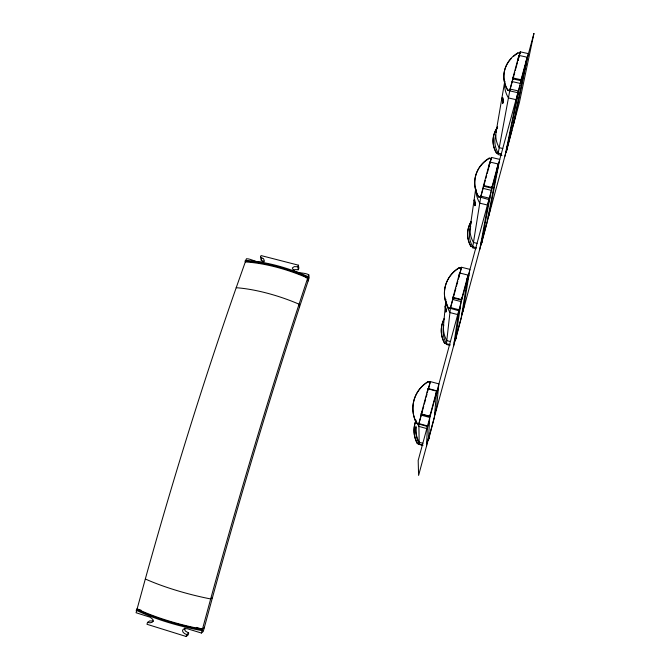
<?xml version="1.0" encoding="UTF-8"?>
<svg xmlns="http://www.w3.org/2000/svg" width="670" height="670" viewBox="0 0 670 670"><rect width="100%" height="100%" fill="white"/><g stroke="black" fill="none" stroke-linecap="round" stroke-linejoin="round"><path stroke-width="1" d="M424.855 384.019A32.059 31.507 18.4 0 1 428.155 381.758L430.274 382.143L428.373 389.119M436.547 392.226L435.76 394.881L436.673 390.811L428.08 388.508L427.226 392.302M426.522 446.463L427.41 425.911L418.859 423.574L421.765 412.753M430.274 382.143L430.307 381.59L438.817 383.868L436.296 410.3M428.507 438.75L429.671 418.055M428.08 388.508L421.162 414.202L429.755 416.547L436.673 390.811M434.394 416.975L436.488 392.93M445.902 299.457L443.632 324.221A27.587 26.683 7.8 0 0 446.79 340.595L450.466 341.558M445.609 309.599L445.19 306.131L446.161 311.625L445.734 308.217M446.421 343.869L444.637 343.199A27.202 26.331 7.7 0 1 444.352 318.376M458.766 310.738L448.314 307.781A31.482 30.242 5 0 1 459.285 267.606L461.37 268.126L459.729 274.156M453.322 297.07L450.5 307.555L446.362 344.43L449.972 345.377M452.711 299.448L461.119 301.601L461.337 300.788L462.066 297.664L461.354 300.026L452.895 297.857L459.603 272.966L468.045 275.102L466.99 279.675L467.685 277.388M448.289 308.033A31.448 30.217 5.1 0 1 459.252 267.891L459.285 267.606M459.603 272.966L458.649 277.104M463.029 311.408L469.863 269.357L461.488 267.255L461.329 268.419L459.252 267.891M470.265 226.703L475.708 188.747M453.59 346.331L458.917 309.724L450.5 307.555M474.594 203.621L474.879 201.62M455.6 338.534L460.96 302.647M461.354 300.026L468.045 275.102M472.727 247.046L470.985 246.334A26.783 25.393 3 0 1 470.985 221.703M488.907 199.568L478.648 196.712A30.929 29.003 1.5 0 1 489.192 158.103L491.244 158.589L489.896 163.547M461.287 317.513L467.501 278.519M483.003 188.354L491.278 190.347L492.299 186.143L491.688 188.161L483.363 186.16L483.966 184.175L480.884 196.142L472.601 247.85L476.169 248.738M483.363 186.16L489.862 162.023L498.179 163.991L496.989 169.033L497.592 167.081M489.192 158.103L489.125 158.497A30.895 28.969 1.5 0 0 479.025 168.187M489.862 162.023L488.824 166.47M488.849 215.882L499.678 159.368L491.445 157.417L491.177 158.983L489.812 158.656M495.993 132.501L504.795 81.171A29.932 27.436 0 0 0 508.446 97.929L516.444 99.755L518.446 92.376M502.5 101.572L502.935 99.059M498.145 153.497L496.445 152.743A26.381 24.497 0.9 0 1 497.626 126.998M517.877 92.72L507.718 90.408L507.801 89.964A30.393 27.822 -0.2 0 1 517.944 52.83L519.962 53.282L520.238 51.833L528.345 53.634L513.806 123.548M479.728 249.617L489.167 198.153L480.884 196.142M481.764 241.761L491.018 191.796M491.688 188.161L498.179 163.991M512.919 78.465L510.079 89.068L497.961 154.51L501.981 155.457M512.123 81.581L520.272 83.423L520.481 82.653L521.352 78.926L520.833 80.668L512.642 78.826L518.948 55.401L527.131 57.218L525.833 62.754L526.335 61.054M517.944 52.83L517.851 53.307A30.368 27.797 -0.2 0 0 513.329 56.54M487.249 221.452L497.299 168.606M518.948 55.401L517.734 60.602M504.987 156.169L518.237 90.927L510.079 89.068M507.039 148.246L519.903 85.241M520.833 80.668L527.131 57.218M513.053 77.854L513.178 77.084L512.642 78.826M512.349 128.615L525.942 62.947M453.473 296.425L453.623 295.512L452.895 297.857M434.353 417.494L428.432 440.073L429.202 436.815L428.482 439.193M461.153 318.359L455.257 340.846L456.103 337.203L455.483 339.313M487.031 222.591L481.169 244.977L482.115 240.991L481.562 242.841M512.056 130.039L506.21 152.316L507.249 148.003L506.763 149.611M429.537 420.417L427.293 428.716L418.901 426.413A31.582 31.038 19.6 0 1 417.226 422.82M436.245 395.668L438.473 387.469M460.349 306.726L458.188 314.699L449.93 312.572A30.979 29.79 5.6 0 1 446.337 301.818M466.797 282.949L468.933 275.069M489.963 197.466L487.886 205.129L479.754 203.161A30.443 28.584 1.8 0 1 475.909 189.275M496.16 174.602L498.212 167.031M524.409 70.384L526.385 63.089M426.614 444.336L428.616 436.941M434.579 414.872L436.555 407.553M454.143 342.521L456.069 335.385M461.831 314.096L463.741 307.028M480.717 244.257L482.576 237.364M488.137 216.804L489.979 209.986M506.378 149.351L508.178 142.693M513.547 122.828L515.331 116.237M153.388 621.124L149.745 620.881L147.509 622.405L146.99 624.289L186.193 636.5L186.704 634.607L188.672 632.991L185.439 631.09L184.518 629.44L184.912 627.983M188.672 632.991L188.161 634.867L186.193 636.5M202.457 629.214A78.08 19.095 14.2 0 1 137.132 608.971L136.261 610.286C157.006 619.985 179.25 626.316 201.704 630.587L201.963 629.632L204.3 627.656M186.704 634.607L184.342 633.46L182.826 631.869L182.55 630.244L183.597 629.03L186.947 628.636L201.41 633.024L210.74 598.712A656.106 65.283 -74.1 0 1 298.996 304.406L308.769 274.826C304.44 271.928 293.979 274.256 292.338 267.966L294.289 266.618L297.84 266.769L298.326 269.75L294.8 269.6L293.234 270.362M428.029 389.94L430.307 381.59M459.578 274.264L461.488 267.255M489.603 164.158L491.445 157.417M518.471 58.315L520.238 51.833M423.75 406.062L418.859 424.001L416.732 423.423A32.093 31.54 18.4 0 1 428.155 381.573M424.294 404.069L425.659 399.085M426.204 397.092L427.016 394.102M453.146 298.267L450.407 308.317L448.314 307.781M453.699 296.266L455.893 288.226M456.438 286.216L457.811 281.191M458.355 279.181L459.176 276.166M483.949 185.33L480.708 197.214L478.648 196.712M484.494 183.354L485.298 180.381M485.842 178.396L486.655 175.431M487.191 173.446L489.351 165.523M514.761 72.352L509.837 90.425L507.801 89.964M515.305 70.342L517.5 62.31M518.044 60.308L519.962 53.282M429.755 416.547L430.567 413.817L429.705 417.452L421.162 415.124M421.162 414.202L421.773 412.092M518.22 59.245L517.759 60.794M489.343 165.121L488.974 166.411M459.302 275.269L458.757 277.146M427.803 390.727L427.293 392.385M308.133 280.981L307.857 276.509C288.117 267.883 266.97 261.744 245.396 260.379L245.321 261.928A73.934 25.586 18.7 0 1 307.706 278.092L305.688 277.539M297.84 266.769L298.376 265.169L261.057 255.572L260.496 257.163L261.216 260.186L264.24 261.727M298.326 269.75L298.862 268.159L298.376 265.169M261.216 260.186L261.769 258.612M201.41 633.024L203.278 631.416L212.49 597.464A650.068 64.538 -74.1 0 1 299.507 307.061L309.188 277.765L308.769 274.826M201.704 630.587L202.181 630.185M212.449 597.606L210.673 598.955A78.013 16.968 14.3 0 1 145.331 578.989M136.261 610.286L136.839 609.926M245.111 261.174C266.694 262.556 287.84 268.695 307.589 277.321M201.963 629.632C179.51 625.361 157.266 619.03 136.513 609.348M512.81 77.896L521.025 79.747M147.509 622.405L150.047 622.79L152.115 622.313L153.154 621.098L152.886 619.49L150.281 617.254L136.069 612.74L145.39 578.754A652.212 87.803 -73.8 0 1 236.133 287.916L246.443 258.746C251.836 258.503 259.432 265.144 264.315 260.747L263.536 258.704L260.496 257.163M502.802 148.506L499.225 147.668A26.741 24.798 0.9 0 1 497.358 127.174M496.445 152.743L501.235 153.874M483.48 185.423L491.822 187.424M477.09 243.352L473.464 242.456A27.152 25.72 3.1 0 1 471.395 221.954M470.985 246.334L476.345 247.674M452.954 297.329L461.429 299.498M444.637 343.199L450.072 344.623M428.155 381.758L430.266 382.327M429.018 389.119L435.684 390.911M421.154 413.892L429.772 416.238M416.732 423.423L427.393 426.48M422.887 443.306L419.16 442.275A28.081 27.654 25.2 0 1 415.928 426.112M415.777 420.869A27.688 27.277 25.5 0 0 417.351 443.506L422.862 445.031M415.777 420.995A27.663 27.252 25.5 0 0 417.351 443.607L419.185 444.118M422.854 445.45L419.194 444.436L418.859 423.574M137.099 608.988L141.06 610.211M196.494 627.396L202.432 629.239M502.81 102.527C504.652 103.121 500.783 91.321 502.668 102.049M245.396 260.379L245.597 261.132M415.961 422.092C414.722 414.119 416.196 428.867 415.492 419.579M415.584 419.654L415.71 420.366M299.549 306.944L299.063 304.197A74.554 24.103 18.6 0 0 236.209 287.706M415.819 421.011L415.978 422.092M307.857 276.509L307.966 277.246M474.519 202.181C475.273 213.261 474.829 194.141 474.494 201.419M472.769 246.786A26.792 25.401 3.2 0 1 470.734 226.535M470.943 246.602A26.758 25.376 3 0 1 470.943 221.988M478.589 197.072A30.895 28.969 1.5 0 1 478.539 168.974M498.212 153.154A26.39 24.505 1 0 1 495.641 135.131M496.386 153.078A26.356 24.48 0.9 0 1 497.559 127.359M507.718 90.408A30.368 27.797 -0.2 0 1 511.336 58.432M419.185 444.009A27.696 27.286 25.9 0 1 416.112 427.209M416.732 423.566A32.059 31.507 18.4 0 1 424.077 384.639M446.446 343.677A27.219 26.339 8.1 0 1 443.791 325.059M444.612 343.392A27.177 26.314 7.8 0 1 444.336 318.585M502.425 98.666C502.91 112.434 503.237 92.644 502.425 98.666M445.491 305.914L445.835 311.96L445.491 305.914M474.209 200.07L475.206 205.33L474.209 200.07M533.931 33.5L519.367 102.661L418.599 475.407L418.18 460.432L533.931 33.5"/></g></svg>
